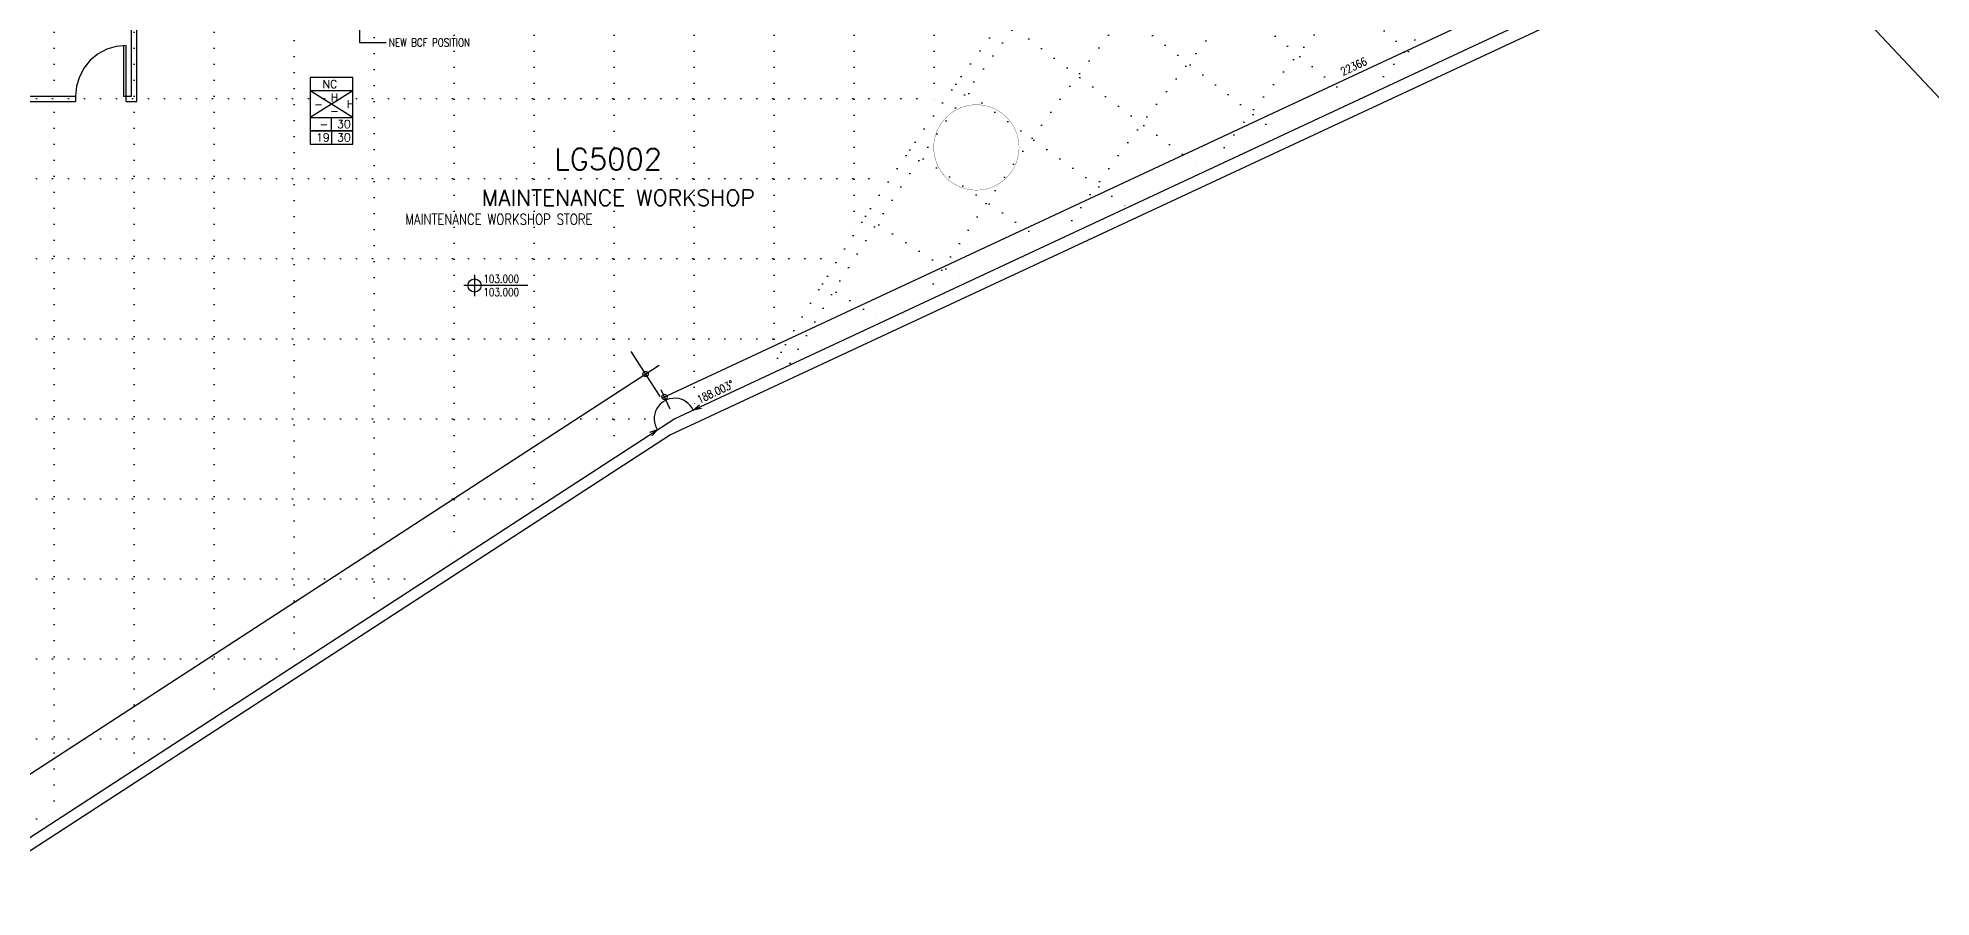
# Model space of a CAD drawing. Header units: millimetres. Extents: x -164841 to 156300, y -101000 to 60475.
# Drawn here: x -73056 to -37562, y -63715 to -47613 of the extents above; entities that cross this region are included whole.
import ezdxf

# ---------------------------------------------------------------- set-up
doc = ezdxf.new("R2010")
doc.units = ezdxf.units.MM
doc.header["$LTSCALE"] = 1200
doc.linetypes.add('s1103a$0$DASHED', pattern=[0.75, 0.5, -0.25])
doc.linetypes.add('s1103a$0$DOT', pattern=[0.25, 0, -0.25])
for name, color, linetype in [('s1103a$0$12', 7, 'Continuous'), ('s1103a$0$20', 7, 'Continuous'), ('s1103a$0$21', 7, 'Continuous'), ('s1103a$0$30', 7, 'Continuous'), ('s1103a$0$35', 7, 'Continuous'), ('s1103a$0$4', 7, 'Continuous'), ('s1103a$0$51', 7, 'Continuous'), ('s1103a$0$6', 7, 'Continuous'), ('s1103a$0$9', 7, 'Continuous'), ('s1103a$0$PARAPET', 7, 'Continuous'), ('s1103a$0$ROOM-NO', 4, 'Continuous'), ('s1103a$0$TEXT', 6, 'Continuous')]:
    doc.layers.add(name, color=color, linetype=linetype)
doc.styles.add('s1103a$0$STANDARD', font='SIMPLEX')

# ---------------------------------------------------------------- blocks, each defined once
blk = doc.blocks.new('s1103a$0$LEVEL')
at = {"layer": 's1103a$0$35', "linetype": 'Continuous'}
for p, q in [((1, 0), (-0.2, 0)), ((0, 0.2), (0, -0.2))]:
    blk.add_line(p, q, dxfattribs=at)
blk.add_circle((0, 0), 0.125, dxfattribs=at)
at = {"layer": 's1103a$0$35', "linetype": 'Continuous', "style": 's1103a$0$STANDARD', "width": 0.8}
for tag, p in [('TAG2', (0.2063, 0.05)), ('TAG1', (0.2063, -0.2))]:
    blk.add_attdef(tag, p, '', height=0.15, dxfattribs=at)
blk = doc.blocks.new('s1103a$0$FFBOX')
at = {"layer": 's1103a$0$51', "color": 14, "linetype": 'Continuous'}
for p, q in [((0.4, 0.25), (-0.4, -0.25)), ((0.4, -0.25), (-0.4, 0.25)), ((0, -0.5), (0, -0.25))]:
    blk.add_line(p, q, dxfattribs=at)
for points in [[(-0.4, -0.5), (0.4, -0.5), (0.4, 0.5), (-0.4, 0.5)], [(-0.4, -0.25), (0.4, -0.25), (0.4, 0.25), (-0.4, 0.25)]]:
    blk.add_lwpolyline(points, close=True, dxfattribs=at)
at = {"layer": 's1103a$0$51', "color": 14, "linetype": 'Continuous', "style": 's1103a$0$STANDARD'}
for tag, p in [('TAG1', (-0.2728, 0.3)), ('TAG6', (-0.3496, -0.075)), ('TAG5', (-0.0496, 0.05)), ('TAG7', (0.2504, -0.075)), ('TAG2', (-0.324, -0.45)), ('TAG8', (-0.2496, -0.45)), ('TAG4', (-0.0496, -0.2)), ('TAG3', (0.076, -0.45)), ('TAG9', (0.1504, -0.45))]:
    blk.add_attdef(tag, p, '', height=0.15, dxfattribs=at)
blk = doc.blocks.new('s1103a$0$TAIL')
at = {"layer": 's1103a$0$51', "color": 10, "linetype": 'Continuous'}
blk.add_line((0.4, 0), (0.4, -0.25), dxfattribs=at)
blk.add_lwpolyline([(0, -0.25), (0.8, -0.25), (0.8, 0), (0, 0)], close=True, dxfattribs=at)
at = {"layer": 's1103a$0$51', "color": 10, "linetype": 'Continuous', "style": 's1103a$0$STANDARD'}
for tag, p in [('TAG1', (0.1067, -0.2)), ('TAG3', (0.1504, -0.2)), ('TAG2', (0.5008, -0.2)), ('TAG4', (0.5504, -0.2))]:
    blk.add_attdef(tag, p, '', height=0.15, dxfattribs=at)
blk = doc.blocks.new('s1103a$0$A')
at = {"layer": 's1103a$0$12', "color": 10, "linetype": 'Continuous'}
blk.add_lwpolyline([(0.2999, -0.0749), (0, 0), (0.3, 0.075)], dxfattribs=at)
blk = doc.blocks.new('s1103a')
at = {"layer": 's1103a$0$12', "color": 10, "linetype": 'Continuous'}
for p, q in [((-40991, -44868), (-61353, -54363)), ((-61202, -54569), (-61371, -54206))]:
    blk.add_line(p, q, dxfattribs=at)
at = {"layer": 's1103a$0$12', "color": 2, "linetype": 'Continuous'}
for p, q in [((-40535, -45416), (0, -88500)), ((-61389, -54332), (-61934, -53493)), ((-89246, -71824), (-61410, -53748))]:
    blk.add_line(p, q, dxfattribs=at)
blk.add_circle((-61662, -53911), 50, dxfattribs=at)
at = {"layer": 's1103a$0$12', "color": 10, "linetype": 'Continuous'}
blk.add_circle((-61308, -54342), 50, dxfattribs=at)
blk.add_arc((-61117, -54750), 384, 24.9973, 213.0001, dxfattribs=at)
at = {"layer": 's1103a$0$20', "color": 2, "linetype": 'Continuous'}
for p, q in [((-71300, -48704), (-71300, -45825)), ((-71200, -48804), (-71200, -45825)), ((-74150, -48704), (-72350, -48704)), ((-74150, -48804), (-72350, -48804)), ((-71450, -48704), (-71300, -48704)), ((-71400, -48804), (-71400, -48704)), ((-71400, -48804), (-71200, -48804))]:
    blk.add_line(p, q, dxfattribs=at)
at = {"layer": 's1103a$0$30', "color": 14, "linetype": 'Continuous'}
for p, q in [((-71450, -47754), (-71450, -48704)), ((-71400, -48704), (-71400, -47754))]:
    blk.add_line(p, q, dxfattribs=at)
at = {"layer": 's1103a$0$30', "color": 14, "linetype": 'Continuous', "flags": 128}
blk.add_lwpolyline([(-71400, -47754), (-71585, -47772), (-71763, -47826), (-71928, -47914), (-72072, -48032), (-72190, -48176), (-72278, -48340), (-72332, -48519), (-72350, -48704)], dxfattribs=at)
at = {"layer": 's1103a$0$4', "color": 7, "linetype": 's1103a$0$DOT'}
for p, q in [((-68250, -18250), (-68250, -59382)), ((-66750, -58408), (-66750, -20250)), ((-65250, -20250), (-65250, -57434)), ((-63750, -20250), (-63750, -56460)), ((-62250, -20250), (-62250, -55485)), ((-60750, -20250), (-60750, -54579)), ((-59250, -20250), (-59250, -53718)), ((-57750, -20250), (-57750, -51280)), ((-56250, -20250), (-56250, -49050)), ((-72750, -32500), (-72750, -62304)), ((-71250, -32500), (-71250, -61330)), ((-69750, -32500), (-69750, -60356)), ((-52146, -43766), (-47010, -48172)), ((-53110, -44914), (-48368, -48805)), ((-54048, -46083), (-49755, -49452)), ((-54960, -47272), (-51173, -50113)), ((-55846, -48481), (-52624, -50790)), ((-125300, -48750), (-56038, -48750)), ((-56706, -49708), (-54112, -51483)), ((-125300, -50250), (-57073, -50250)), ((-57539, -50955), (-55638, -52195)), ((-125300, -51750), (-58050, -51750)), ((-58344, -52219), (-57207, -52926)), ((-125300, -53250), (-58973, -53250)), ((-59122, -53500), (-58820, -53679)), ((-125300, -54750), (-61117, -54750)), ((-125300, -56250), (-63427, -56250)), ((-125300, -57750), (-65737, -57750)), ((-125300, -59250), (-68047, -59250)), ((-125300, -60750), (-70356, -60750)), ((-125300, -62250), (-72666, -62250))]:
    blk.add_line(p, q, dxfattribs=at)
for radius, start, end in [(68705, 95.42872, 149.79976), (68455, 95.44861, 149.84944), (66955, 95.57106, 147.58281), (65455, 95.69914, 145.46672), (63955, 95.83327, 143.09848), (62455, 97.3049, 140.40123)]:
    blk.add_arc((0, -88500), radius, start, end, dxfattribs=at)
at = {"layer": 's1103a$0$51', "color": 10, "linetype": 'Continuous'}
for p, q in [((-67025, -46200), (-67025, -47700)), ((-67025, -47700), (-66525, -47700))]:
    blk.add_line(p, q, dxfattribs=at)
at = {"layer": 's1103a$0$6', "color": 10, "linetype": 'Continuous', "const_width": 5}
blk.add_lwpolyline([(-54661, -49666, 1), (-56261, -49666, 1)], format="xyb", close=True, dxfattribs=at)
at = {"layer": 's1103a$0$9', "color": 14, "linetype": 'Continuous'}
for p, q in [((-40535, -45416), (-61195, -55050)), ((-40847, -45297), (-61117, -54750)), ((-61117, -54750), (-74150, -63213)), ((-61195, -55050), (-90650, -74178))]:
    blk.add_line(p, q, dxfattribs=at)
at = {"layer": 's1103a$0$PARAPET', "color": 2, "linetype": 's1103a$0$DASHED'}
blk.add_line((-72350, -48704), (-72350, -48804), dxfattribs=at)
ref = blk.add_blockref('s1103a$0$FFBOX', (-67548, -48854), dxfattribs=dict(xscale=999.9979999999999, yscale=999.9979999999999, zscale=1000))
ref.add_attrib('TAG1', ' NC', (-67821, -48554), dxfattribs={"layer": 's1103a$0$51', "color": 10, "linetype": 'Continuous', "height": 150, "style": 's1103a$0$STANDARD'})
ref.add_attrib('TAG3', '30', (-67447, -49304), dxfattribs={"layer": 's1103a$0$51', "color": 10, "linetype": 'Continuous', "height": 150, "style": 's1103a$0$STANDARD'})
ref.add_attrib('TAG4', '-', (-67579, -49054), dxfattribs={"layer": 's1103a$0$51', "color": 10, "linetype": 'Continuous', "height": 150, "style": 's1103a$0$STANDARD'})
ref.add_attrib('TAG5', 'H', (-67567, -48804), dxfattribs={"layer": 's1103a$0$51', "color": 10, "linetype": 'Continuous', "height": 150, "style": 's1103a$0$STANDARD'})
ref.add_attrib('TAG6', '-', (-67879, -48929), dxfattribs={"layer": 's1103a$0$51', "color": 10, "linetype": 'Continuous', "height": 150, "style": 's1103a$0$STANDARD'})
ref.add_attrib('TAG7', 'H', (-67267, -48929), dxfattribs={"layer": 's1103a$0$51', "color": 10, "linetype": 'Continuous', "height": 150, "style": 's1103a$0$STANDARD'})
ref.add_attrib('TAG8', '-', (-67779, -49304), dxfattribs={"layer": 's1103a$0$51', "color": 10, "linetype": 'Continuous', "height": 150, "style": 's1103a$0$STANDARD'})
at = {"xscale": 999.9979999999999, "yscale": 999.9979999999999, "zscale": 1000}
blk.add_blockref('s1103a$0$TAIL', (-67948, -49354), dxfattribs=at).add_auto_attribs({'TAG1': '19', 'TAG2': '30'})
ref = blk.add_blockref('s1103a$0$LEVEL', (-64870, -52253), dxfattribs=dict(xscale=999.9979999999999, yscale=999.9979999999999, zscale=1000))
ref.add_attrib('TAG1', '103.000', (-64703, -52453), dxfattribs={"layer": 's1103a$0$35', "color": 10, "linetype": 'Continuous', "height": 150, "style": 's1103a$0$STANDARD', "width": 0.8})
ref.add_attrib('TAG2', '103.000', (-64703, -52203), dxfattribs={"layer": 's1103a$0$35', "color": 10, "linetype": 'Continuous', "height": 150, "style": 's1103a$0$STANDARD', "width": 0.8})
ref = blk.add_blockref('s1103a$0$LEVEL', (-64870, -52253), dxfattribs=dict(xscale=999.9979999999999, yscale=999.9979999999999, zscale=1000))
ref.add_attrib('TAG1', '103.000', (-64703, -52453), dxfattribs={"layer": 's1103a$0$35', "color": 10, "linetype": 'Continuous', "height": 150, "style": 's1103a$0$STANDARD', "width": 0.8})
ref.add_attrib('TAG2', '103.000', (-64703, -52203), dxfattribs={"layer": 's1103a$0$35', "color": 10, "linetype": 'Continuous', "height": 150, "style": 's1103a$0$STANDARD', "width": 0.8})
at = {"xscale": 500.001, "zscale": 1000}
for p, yscale, rotation in [((-60769, -54588), 500.001, 24.999163), ((-61440, -54959), -500.001, 212.9997970000001)]:
    blk.add_blockref('s1103a$0$A', p, dxfattribs=dict(at, yscale=yscale, rotation=rotation))
at = {"layer": 's1103a$0$12', "color": 10, "linetype": 'Continuous', "style": 's1103a$0$STANDARD', "width": 0.8}
for s, p in [('22366', (-48588, -48323)), ('188.003%%d', (-60654, -54468))]:
    blk.add_text(s, height=150, rotation=24.9992, dxfattribs=at).set_placement(p)
at = {"layer": 's1103a$0$21', "color": 10, "linetype": 'Continuous', "style": 's1103a$0$STANDARD', "width": 0.8}
blk.add_text('MAINTENANCE WORKSHOP STORE', height=200, dxfattribs=at).set_placement((-66169, -51113))
at = {"layer": 's1103a$0$51', "color": 10, "linetype": 'Continuous', "style": 's1103a$0$STANDARD', "width": 0.8}
blk.add_text('NEW BCF POSITION', height=150, dxfattribs=at).set_placement((-66475, -47775))
at = {"layer": 's1103a$0$ROOM-NO', "style": 's1103a$0$STANDARD'}
blk.add_text(' LG5002', height=400, dxfattribs=at).set_placement((-63651, -50086))
at = {"layer": 's1103a$0$TEXT', "style": 's1103a$0$STANDARD'}
blk.add_text('MAINTENANCE WORKSHOP', height=300, dxfattribs=at).set_placement((-64732, -50758))

msp = doc.modelspace()

# ---------------------------------------------------------------- block references
msp.add_blockref('s1103a', (0, 0))

doc.saveas('drawing.dxf')
